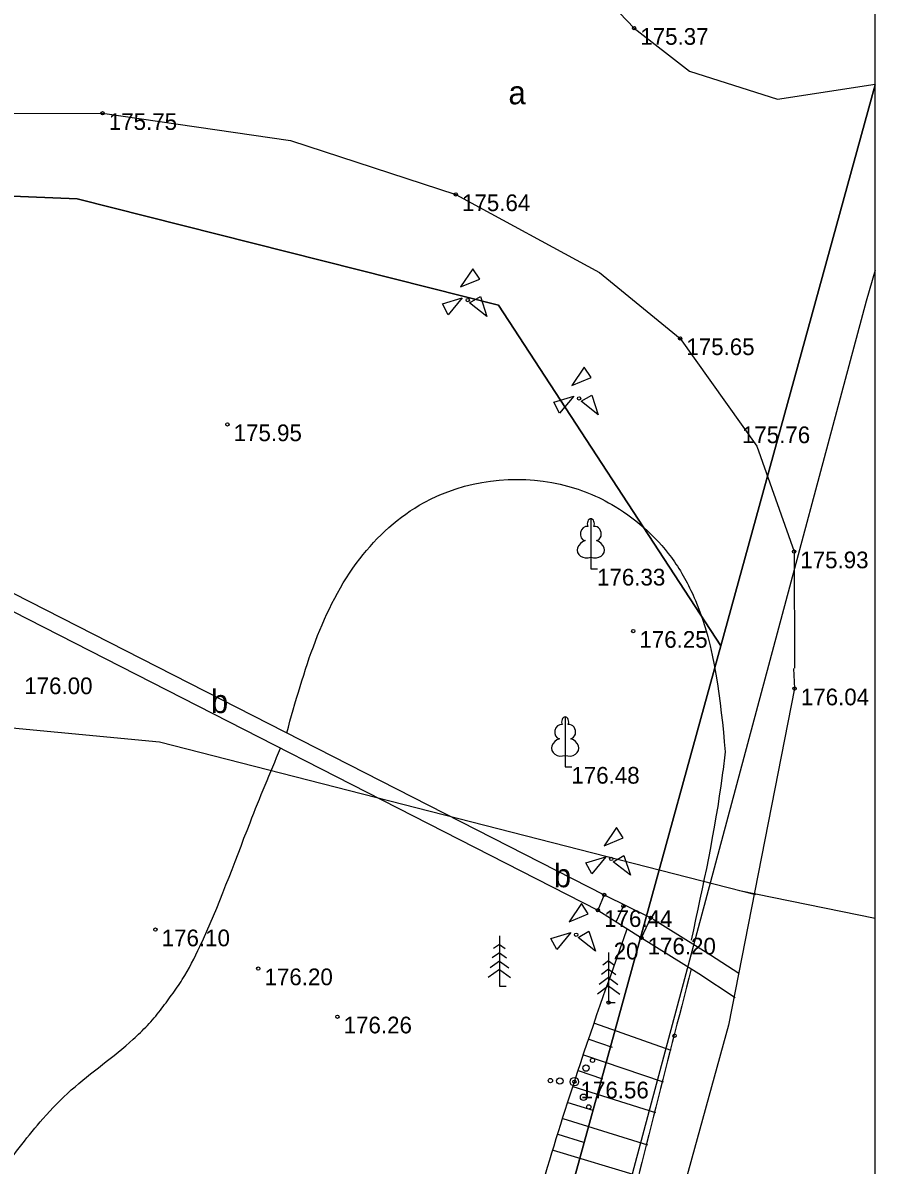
# Model space of a CAD drawing. Extents: x 634773 to 634970, y 304157 to 304297.
# Drawn here: x 634866.66 to 634892.2, y 304227.39 to 304261.6 of the extents above; entities that cross this region are included whole.
import ezdxf

# ---------------------------------------------------------------- set-up
doc = ezdxf.new("R2010")
doc.units = 0
for name, color, linetype in [('BUVE_BDET_####_####_#', 7, 'Continuous'), ('BUVE_INZE_VEKT_####_#', 7, 'Continuous'), ('CELI_CMAL_####_####_#', 7, 'Continuous'), ('CELI_CSEG_####_TKST_#', 7, 'Continuous'), ('RAMI_PLAN_####_TKST_#', 7, 'Continuous'), ('RELJ_AATZ_####_TKST_#', 7, 'Continuous'), ('RELJ_ELEM_####_####_#', 7, 'Continuous'), ('RELJ_HORZ_RESN_####_#', 7, 'Continuous'), ('RELJ_NOGA_####_####_#', 7, 'Continuous'), ('RELJ_NOGL_####_####_#', 7, 'Continuous'), ('ROBZ_UZMR_####_####_#', 7, 'Continuous'), ('SAKT_VADP_KABE_####_#', 7, 'Continuous'), ('TERT_DIAM_####_TKST_#', 7, 'Continuous'), ('TERT_ELEM_####_####_#', 7, 'Continuous')]:
    doc.layers.add(name, color=color, linetype=linetype)

msp = doc.modelspace()

# ---------------------------------------------------------------- linework, layer by layer
at = {"layer": 'BUVE_BDET_####_####_#'}
for p, q in [((634884.08, 304235.484), (634883.891, 304235.027)), ((634884.08, 304235.484), (634885.479, 304234.802)), ((634884.432, 304234.684), (634884.675, 304235.194)), ((634883.891, 304235.027), (634885.193, 304234.202)), ((634885.193, 304234.202), (634885.479, 304234.802))]:
    msp.add_line(p, q, dxfattribs=at)
at = {"layer": 'BUVE_INZE_VEKT_####_#'}
msp.add_line((634892.196, 304223.373), (634892.196, 304254.199), dxfattribs=at)
msp.add_lwpolyline([(634892.196, 304254.199), (634891.929, 304253.269), (634875.534, 304192.122)], dxfattribs=at)
at = {"layer": 'CELI_CMAL_####_####_#'}
for p, q in [((634884.974, 304261.447), (634875.36, 304271.606)), ((634858.793, 304258.856), (634869.052, 304258.897)), ((634869.052, 304258.897), (634874.679, 304258.076)), ((634874.679, 304258.076), (634879.633, 304256.465)), ((634879.633, 304256.465), (634883.934, 304254.125)), ((634883.934, 304254.125), (634886.353, 304252.154)), ((634886.353, 304252.154), (634888.648, 304248.922)), ((634888.648, 304248.922), (634889.767, 304245.769)), ((634859.645, 304247.949), (634884.08, 304235.484)), ((634859.564, 304247.449), (634883.891, 304235.027)), ((634889.767, 304245.769), (634889.782, 304242.28)), ((634889.784, 304241.665), (634887.806, 304231.584)), ((634887.806, 304231.584), (634885.186, 304222.111))]:
    msp.add_line(p, q, dxfattribs=at)
for points in [[(634884.974, 304261.447), (634886.633, 304260.161), (634889.269, 304259.316), (634892.196, 304259.766)], [(634889.754, 304242.271), (634889.784, 304241.665)], [(634885.542, 304234.763), (634887.266, 304233.689), (634888.111, 304233.138)], [(634885.193, 304234.202), (634886.911, 304233.132), (634888.006, 304232.418)]]:
    msp.add_lwpolyline(points, dxfattribs=at)
at = {"layer": 'RAMI_PLAN_####_TKST_#'}
msp.add_line((634892.196, 304192.122), (634892.196, 304278.086), dxfattribs=at)
at = {"layer": 'RELJ_ELEM_####_####_#'}
for centre in [(634884.974, 304261.447), (634869.052, 304258.897), (634879.633, 304256.465), (634879.989, 304253.303), (634886.353, 304252.154), (634883.327, 304250.355), (634872.791, 304249.576), (634889.767, 304245.769), (634884.947, 304243.388), (634889.784, 304241.665), (634884.289, 304236.563), (634884.08, 304235.484), (634883.891, 304235.027), (634884.654, 304235.15), (634885.479, 304234.802), (634870.636, 304234.448), (634883.239, 304234.295), (634885.193, 304234.202), (634873.717, 304233.282), (634884.209, 304232.261), (634876.087, 304231.84), (634886.187, 304231.267), (634883.184, 304229.893)]:
    msp.add_circle(centre, 0.05, dxfattribs=at)
at = {"layer": 'RELJ_HORZ_RESN_####_#'}
for points in [[(634874.568, 304240.336), (634876.758, 304245.554), (634878.681, 304247.237), (634882.764, 304247.787), (634884.402, 304247.121), (634886.18, 304245.465), (634886.809, 304244.308), (634887.704, 304239.776)], [(634859.276, 304214.112), (634859.511, 304215.106), (634860.13, 304217.004), (634860.871, 304218.836), (634862.675, 304222.324), (634864.836, 304225.622), (634866.023, 304227.217), (634867.266, 304228.783), (634868.113, 304229.644), (634869.046, 304230.403), (634869.968, 304231.165), (634870.395, 304231.579), (634870.782, 304232.034), (634871.12, 304232.488), (634871.44, 304232.954), (634871.968, 304233.944), (634873.469, 304237.65), (634874.382, 304239.883)], [(634887.704, 304239.776), (634887.615, 304239.059), (634886.682, 304234.136)]]:
    msp.add_spline(points, degree=3, dxfattribs=at)
at = {"layer": 'RELJ_NOGA_####_####_#'}
for p, q in [((634883.785, 304231.642), (634886.079, 304230.835)), ((634883.619, 304231.17), (634884.32, 304230.923)), ((634883.458, 304230.697), (634885.842, 304229.885)), ((634883.296, 304230.223), (634884.024, 304229.976)), ((634883.139, 304229.749), (634885.615, 304228.973)), ((634882.989, 304229.272), (634883.741, 304229.037)), ((634882.84, 304228.795), (634885.372, 304228.001)), ((634882.69, 304228.318), (634883.458, 304228.077)), ((634882.545, 304227.839), (634885.138, 304227.063))]:
    msp.add_line(p, q, dxfattribs=at)
msp.add_spline([(634881.125, 304223.045), (634883.184, 304229.893), (634884.768, 304234.471)], degree=3, dxfattribs=at)
at = {"layer": 'RELJ_NOGL_####_####_#'}
msp.add_spline([(634886.687, 304233.271), (634884.48, 304224.428), (634883.986, 304222.236)], degree=3, dxfattribs=at)
at = {"layer": 'ROBZ_UZMR_####_####_#'}
for p, q in [((634892.196, 304259.75), (634892.196, 304265.141)), ((634892.196, 304214.509), (634892.196, 304259.75))]:
    msp.add_line(p, q, dxfattribs=at)
for points in [[(634784.255, 304251.074), (634802.21, 304259.044), (634868.294, 304256.336), (634880.91, 304253.147), (634887.571, 304242.944), (634892.196, 304259.75)], [(634892.196, 304259.75), (634887.571, 304242.944), (634882.44, 304224.3), (634873.845, 304192.122)], [(634805.012, 304192.122), (634804.857, 304192.473), (634803.431, 304227.331), (634882.44, 304224.3), (634887.571, 304242.944), (634880.91, 304253.147), (634868.294, 304256.336), (634802.21, 304259.044), (634784.255, 304251.074)]]:
    msp.add_lwpolyline(points, dxfattribs=at)
at = {"layer": 'SAKT_VADP_KABE_####_#'}
for points in [[(634888.611, 304235.492), (634870.753, 304240.057), (634858.562, 304241.216)], [(634888.127, 304235.616), (634892.196, 304234.792)]]:
    msp.add_lwpolyline(points, dxfattribs=at)
at = {"layer": 'TERT_ELEM_####_####_#'}
for p, q in [((634883.678, 304245.6), (634883.678, 304245.253)), ((634883.678, 304245.253), (634883.878, 304245.253)), ((634882.909, 304239.666), (634882.909, 304239.319)), ((634882.909, 304239.319), (634883.109, 304239.319)), ((634880.939, 304234.256), (634880.939, 304232.756)), ((634880.939, 304233.756), (634880.723, 304233.598)), ((634880.939, 304234.006), (634880.763, 304233.878)), ((634880.939, 304234.006), (634881.113, 304233.878)), ((634880.939, 304233.756), (634881.155, 304233.598)), ((634884.209, 304233.761), (634884.209, 304232.261)), ((634880.939, 304233.506), (634880.661, 304233.302)), ((634880.939, 304233.506), (634881.217, 304233.302)), ((634884.209, 304233.511), (634884.033, 304233.383)), ((634884.209, 304233.511), (634884.383, 304233.383)), ((634880.939, 304233.256), (634880.607, 304233.012)), ((634880.939, 304233.256), (634881.273, 304233.012)), ((634884.209, 304233.011), (634883.931, 304232.807)), ((634884.209, 304233.261), (634883.993, 304233.103)), ((634884.209, 304233.261), (634884.425, 304233.103)), ((634884.209, 304233.011), (634884.487, 304232.807)), ((634880.939, 304232.756), (634881.139, 304232.756)), ((634884.209, 304232.761), (634883.877, 304232.517)), ((634884.209, 304232.761), (634884.543, 304232.517)), ((634884.209, 304232.261), (634884.409, 304232.261))]:
    msp.add_line(p, q, dxfattribs=at)
for points in [[(634879.775, 304253.693), (634880.35, 304253.931), (634880.144, 304254.241)], [(634879.826, 304253.369), (634879.405, 304252.86), (634879.231, 304253.189)], [(634880.564, 304252.813), (634880.046, 304253.222), (634880.371, 304253.404)], [(634883.113, 304250.745), (634883.688, 304250.983), (634883.482, 304251.293)], [(634883.902, 304249.865), (634883.384, 304250.274), (634883.709, 304250.456)], [(634883.164, 304250.421), (634882.743, 304249.912), (634882.569, 304250.241)], [(634884.075, 304236.953), (634884.65, 304237.191), (634884.444, 304237.501)], [(634884.126, 304236.629), (634883.705, 304236.12), (634883.531, 304236.449)], [(634884.864, 304236.073), (634884.346, 304236.482), (634884.671, 304236.664)], [(634883.025, 304234.685), (634883.6, 304234.923), (634883.394, 304235.233)], [(634883.814, 304233.805), (634883.296, 304234.214), (634883.621, 304234.396)], [(634883.076, 304234.361), (634882.655, 304233.852), (634882.481, 304234.181)]]:
    msp.add_lwpolyline(points, close=True, dxfattribs=at)
for points in [[(634883.678, 304246.753), (634883.678, 304245.6)], [(634883.768, 304246.521), (634883.767, 304246.522)], [(634882.909, 304240.819), (634882.909, 304239.666)], [(634882.999, 304240.587), (634882.998, 304240.588)]]:
    msp.add_lwpolyline(points, dxfattribs=at)
for centre, radius in [((634883.532, 304230.301), 0.096), ((634883.728, 304230.532), 0.064), ((634882.466, 304229.927), 0.064), ((634882.75, 304229.914), 0.096), ((634883.184, 304229.893), 0.128), ((634883.46, 304229.426), 0.096), ((634883.618, 304229.137), 0.064)]:
    msp.add_circle(centre, radius, dxfattribs=at)
for centre, major_axis, ratio, start_param, end_param in [((634883.678, 304246.603), (0, -0.15), 0.707107, 3.14537, 5.287485), ((634883.678, 304246.603), (0, -0.15), 0.707107, 0.995701, 3.137816), ((634883.55, 304246.308), (-0.039, -0.212), 0.861323, 3.141593, 6.283185), ((634883.806, 304246.308), (0.039, -0.212), 0.861323, 0, 3.141593), ((634883.588, 304245.846), (0.307, 0.095), 0.814445, 1.570796, 4.752015), ((634883.768, 304245.846), (-0.307, 0.095), 0.814445, 1.531171, 4.712389), ((634882.781, 304240.374), (-0.039, -0.212), 0.861323, 3.141593, 6.283185), ((634882.909, 304240.669), (0, -0.15), 0.707107, 3.14537, 5.287485), ((634882.909, 304240.669), (0, -0.15), 0.707107, 0.995701, 3.137816), ((634883.037, 304240.374), (0.039, -0.212), 0.861323, 0, 3.141593), ((634882.819, 304239.912), (0.307, 0.095), 0.814445, 1.570796, 4.752015), ((634882.999, 304239.912), (-0.307, 0.095), 0.814445, 1.531171, 4.712389)]:
    msp.add_ellipse(centre, major_axis=major_axis, ratio=ratio, start_param=start_param, end_param=end_param, dxfattribs=at)

# ---------------------------------------------------------------- texts
at = {"layer": 'CELI_CSEG_####_TKST_#'}
for s, p in [('a', (634881.21, 304259.165)), ('b', (634872.294, 304240.933)), ('b', (634882.568, 304235.717))]:
    msp.add_text(s, height=0.7, dxfattribs=at).set_placement(p)
at = {"layer": 'RELJ_AATZ_####_TKST_#'}
for s, p in [(' 175.37', (634884.974, 304260.947)), (' 175.75', (634869.052, 304258.397)), (' 175.64', (634879.633, 304255.965)), (' 175.65', (634886.353, 304251.654)), (' 175.95', (634872.791, 304249.076)), (' 175.76', (634888.018, 304249.016)), (' 175.93', (634889.767, 304245.269)), (' 176.33', (634883.678, 304244.753)), (' 176.25', (634884.947, 304242.888)), (' 176.00', (634866.519, 304241.499)), (' 176.04', (634889.784, 304241.165)), (' 176.48', (634882.909, 304238.819)), (' 176.44', (634883.891, 304234.527)), (' 176.10', (634870.636, 304233.948)), (' 176.20', (634885.193, 304233.702)), (' 176.20', (634873.717, 304232.782)), (' 176.26', (634876.087, 304231.34)), (' 176.56', (634883.184, 304229.393))]:
    msp.add_text(s, height=0.5, dxfattribs=at).set_placement(p)
at = {"layer": 'TERT_DIAM_####_TKST_#'}
msp.add_text('20', height=0.5, dxfattribs=at).set_placement((634884.363, 304233.556))

doc.saveas('drawing.dxf')
